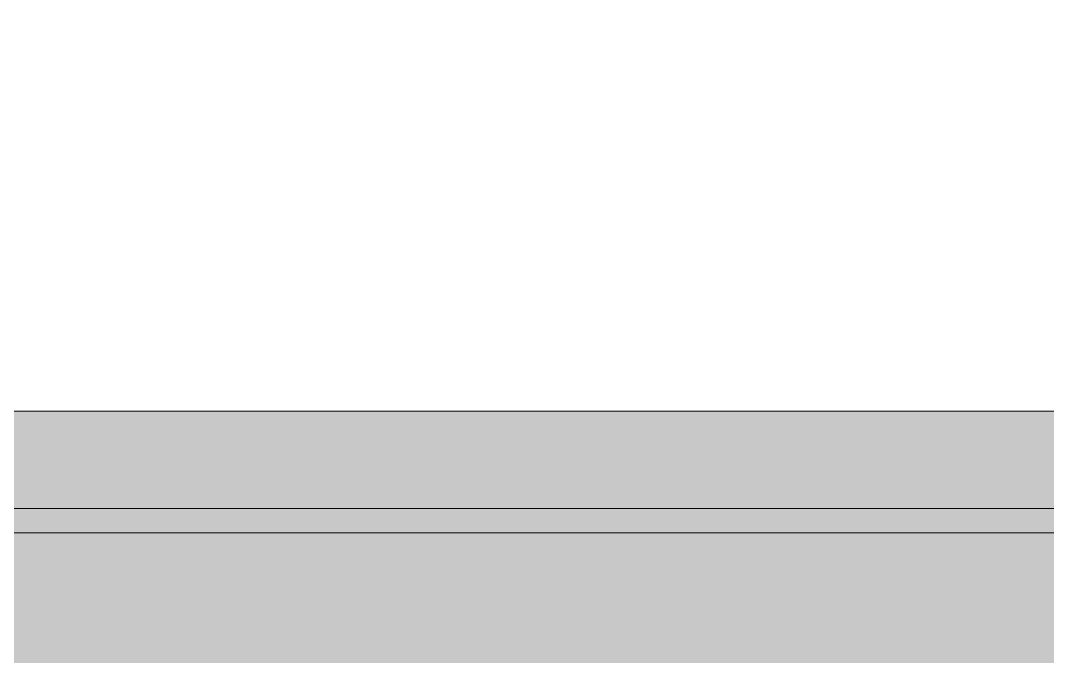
# Model space of a CAD drawing. Header units: metres. Extents: x -3 to 171, y -23 to 41.
# Drawn here: x 9.49 to 10.376, y -0.61 to -0.061 of the extents above; entities that cross this region are included whole.
import ezdxf

# ---------------------------------------------------------------- set-up
doc = ezdxf.new("R2010")
doc.units = ezdxf.units.M
doc.header["$MEASUREMENT"] = 0
doc.linetypes.add('Schnittlinie', pattern=[0.006, 0.003, -0.0015, 0, -0.0015])
for name, color, linetype in [('6._Dach PP STG1_1_310 Dachkonstruktion massiv', 7, 'Continuous'), ('6._Dach PP STG1_1_320 Dachstuhl', 7, 'Continuous'), ('6._Dach PP STG1_1_330 Dachaufbau', 7, 'Continuous'), ('6._Dach PP STG1_1_851 Marker Schnitt', 7, 'Continuous')]:
    doc.layers.add(name, color=color, linetype=linetype)

msp = doc.modelspace()

# ---------------------------------------------------------------- hatches: boundary and pattern name
at = {"layer": '6._Dach PP STG1_1_330 Dachaufbau', "linetype": 'Continuous', "lineweight": 0, "true_color": 0x000000}
h = msp.add_hatch(color=18, dxfattribs=at)
h.paths.add_polyline_path([(6.325, -0.39851), (6.325, -1.51148), (12.655, -1.51148), (12.655, -0.39851)])
h.paths.add_polyline_path([(7.80835, -1.24173), (7.80835, -0.73222), (11.16835, -0.73222), (11.16835, -1.24173)], flags=0)

# ---------------------------------------------------------------- linework, layer by layer
at = {"layer": '6._Dach PP STG1_1_310 Dachkonstruktion massiv', "color": 7, "linetype": 'Continuous', "lineweight": 18, "ltscale": 1000, "flags": 128}
msp.add_lwpolyline([(6.635, -0.50365), (12.525, -0.50365)], dxfattribs=at)
at = {"layer": '6._Dach PP STG1_1_320 Dachstuhl', "color": 7, "linetype": 'Continuous', "lineweight": 18, "ltscale": 1000, "flags": 128}
msp.add_lwpolyline([(6.455, -0.48266), (6.80766, -0.48266), (12.17234, -0.48266), (12.525, -0.48266)], dxfattribs=at)
at = {"layer": '6._Dach PP STG1_1_330 Dachaufbau', "color": 7, "linetype": 'Continuous', "lineweight": 18, "ltscale": 1000, "flags": 128}
msp.add_lwpolyline([(6.325, -0.39851), (12.655, -0.39851)], dxfattribs=at)
at = {"layer": '6._Dach PP STG1_1_851 Marker Schnitt', "color": 7, "linetype": 'Schnittlinie', "lineweight": 13, "ltscale": 1000}
msp.add_line((9.80786, 4.805), (9.80786, -11.7), dxfattribs=at)

doc.saveas('drawing.dxf')
